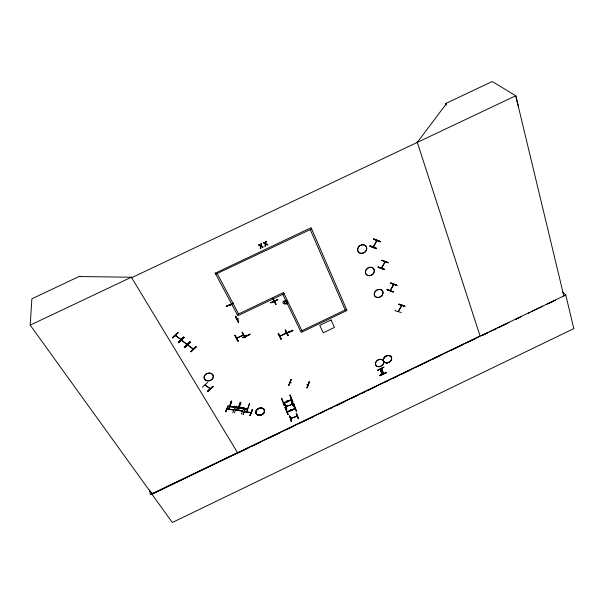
<?xml version="1.0" encoding="UTF-8"?>
<svg xmlns="http://www.w3.org/2000/svg" width="604" height="604" viewBox="0 0 604 604"><rect width="100%" height="100%" fill="white"/><g stroke="black" fill="none" stroke-linecap="round" stroke-linejoin="round"><path stroke-width="0.91" d="M230.388 305.518L230.018 304.892M373.166 247.074L373.4 246.122M381.554 267.104L381.766 267.187M384.499 262.385L384.333 262.151M417.137 141.849L480.052 335.99L151.929 493.989L30.2 325.141L31.876 298.814L79.902 276.111L79.917 276.549L131.362 277.221L131.664 277.704L515.756 95.749L518.262 105.866M390.101 290.599L393.491 284.529M390.66 290.131L390.531 289.754M393.234 285.111L393.068 284.869M393.861 284.582L390.35 290.675M398.64 310.637L398.799 311.022M382.498 374.148L380.414 369.097M181.019 339.561L175.228 335.514L176.058 335.711L175.696 335.915M381.532 371.43L382.015 371.135M382.241 371.558L381.652 371.853M180.966 339.486L175.477 335.288M181.366 340.414L182.023 340.452M186.251 344.121L186.13 343.774M186.998 344.34L186.319 343.601M192.767 348.886L193.469 349.059M205.013 385.292L205.662 385.284M205.722 385.412L205.647 385.126M236.64 338.172L237.297 337.84M210.381 388.787L205.194 385.027M242.74 335.303L243.503 334.941M274.412 301.675L273.68 302.06L273.431 301.577M279.773 336.126L280.618 335.96L279.901 336.028M280.498 336.05L280.415 335.499M285.76 333.257L286.507 332.902M286.606 333.098L285.888 333.476L285.647 332.993M259.101 244.643L260.785 245.737L260.973 243.752M260.218 248.267L260.883 248.176L261.064 246.228M263.782 242.415L265.466 243.51L265.662 241.524M264.892 246.047L265.564 245.956L265.745 244.008M260.309 248.455L260.581 246.017M261.154 246.417L262.717 247.308L263.269 247.051L261.275 245.949L261.555 243.472M264.982 246.236L265.262 243.797M265.836 244.197L267.391 245.088L267.942 244.824L265.956 243.722L266.243 241.245M291.196 421.184L289.648 415.899L291.566 421.056L291.196 421.199L291.566 421.056M281.124 338.769L280.86 339.116M281.139 338.972L278.353 333.416L281.215 338.98M285.851 406.5L285.866 406.122M286.53 406.484L286.326 405.948M238.119 341.071L235.069 335.28M238.731 321.932L238.421 322.325L235.401 316.488L235.688 316.141M235.688 316.345L238.701 322.166L235.764 316.353M235.371 316.519L238.421 322.325M231.626 401.267L228.773 409.202L231.272 401.237L228.773 409.202L231.672 401.418L231.241 401.222L231.672 401.418M373.212 246.923L376.775 240.52L376.692 241.29L376.209 241.026M376.956 240.754L373.385 247.157M237.304 319.123L238.006 318.791L237.372 319.373M233.642 407.451L234.042 406.235L234.714 406.311L234.314 407.534L233.642 407.451L234.08 406.281L234.654 406.349M243.533 335.175L236.768 338.081M238.429 407.194L230.018 406.243L238.474 407.345L240.437 402.294L237.893 410.229L237.493 410.048L238.323 407.519L229.928 406.703M237.538 410.199L240.422 402.302L237.916 410.237M187.821 345.065L193.416 349.014M240.905 402.747L238.376 410.667M376.315 248.153L376.247 248.689L369.89 246.251L369.958 245.715L376.39 248.327M376.247 248.682L369.89 246.206M378.187 266.742L378.119 267.285L384.333 269.588L384.401 269.052M384.333 269.58L378.119 267.232M387.036 289.354L386.968 289.89L393.03 292.072L393.083 291.596M243.291 407.677L242.891 408.893L243.555 408.968L243.956 407.753L243.291 407.677L243.895 407.791L243.518 408.923M385.073 261.894L381.585 268.116M192.668 348.81L193.227 349.188L187.904 345.178M249.309 403.721L246.734 411.618L249.641 403.759M210.298 388.682L204.952 385.156M210.328 388.659L209.633 388.621L209.966 388.395M273.62 301.796L274.548 301.434M401.871 305.677L398.217 311.475L401.705 305.465M291.188 379.629L288.667 385.488L291.06 379.418M290.773 382.309L290.652 382.83M290.803 382.551L290.199 382.74M228.04 406.001L225.866 411.8M228.116 406.047L225.556 411.815L228.01 405.828M227.663 408.885L227.036 409.127L227.791 408.931M227.67 409.165L227.738 408.681M307.859 385.005L307.126 384.907L307.934 384.801M307.7 385.05L307.081 384.423M309.316 381.985L307.157 387.866L309.354 382.007L308.901 381.751M233.793 410.086L233.038 409.973L233.748 409.806M234.858 406.854L235.303 407.141L232.759 412.826M236.662 407.081L234.458 412.864M235.779 410.108L242.431 411.067L235.794 410.056M236.383 410.41L236.368 409.92M241.713 411.233L241.615 410.712M243.457 408.093L243.903 408.387L241.358 414.065M245.013 411.694L244.416 411.626L244.854 411.973M244.28 411.853L250.924 412.547M250.245 415.635L252.472 409.882L249.882 415.59L252.042 409.618M243.133 414.525L245.322 408.795M373.778 246.591L373.619 246.206M383.525 361.207L383.563 361.207A4.371 3.428 -30 0 0 376.511 361.29A4.371 3.428 -30 0 0 378.821 366.779A4.371 3.428 -30 0 0 383.57 361.207L383.532 361.117M284.869 403.97L286.749 409.044M285.926 406.477L292.419 404.265M292.464 404.242L286.017 406.673M373.695 239.327L373.899 238.958L380.263 241.426L380.059 241.796L373.566 239.146M246.289 335.205L245.881 335.296L246.243 335.862M274.458 301.328L274.775 301.985L274.141 301.479M382.068 260.173L388.304 262.529L388.108 262.883L381.887 260.535L382.083 260.181M381.577 268.063L385.073 261.819M390.697 283.351L390.894 283.004L396.956 285.216L396.76 285.564L390.561 283.163M289.52 331.875L288.991 331.369L289.286 331.989M396.76 285.564L396.941 285.209L390.871 282.997M393.03 292.072L393.091 291.536M398.844 304.454L399.033 304.122L404.967 306.213L398.844 304.454L404.665 306.326M401.275 312.54L395.159 310.758L395.22 310.282M417.311 142.385L446.167 103.971L445.601 103.556L492.222 81.51L515.756 95.749L563.872 296.073M373.884 238.95L380.248 241.419M381.917 260.43L387.972 262.695M399.017 304.106L404.944 306.198M172.555 337.863L178.006 332.759M178.067 332.834L177.75 332.593L172.306 337.696L172.616 337.938L178.014 332.615M178.49 342.37L183.593 336.896M183.948 337.342L178.354 342.506L178.663 342.74L184.001 337.447M178.603 342.672L184.031 337.606M186.908 344.227L181.283 340.392M189.882 342.098L184.499 347.164L189.913 342.136L189.55 341.69M190.615 342.46L190.313 342.211L184.907 347.262L190.532 342.226M184.922 347.247L190.328 342.219M185.156 347.413L190.562 342.385M190.985 351.868L196.36 346.847L190.683 351.641L196.021 346.424M202.355 387.255L207.557 382.415M213.174 386.666L207.701 391.271L212.827 386.235M212.955 386.492L207.64 391.045M207.98 391.452L213.144 386.628M227.059 408.863L233.733 409.837M286.477 333.189L279.939 336.285M237.984 319.093L237.916 318.527M233.688 410.093L226.983 409.067M284.869 403.819L286.485 409.308M151.966 494.253L565.782 294.978L573.8 328.629L172.329 522.49L151.966 494.253L151.68 492.147M247.972 448.198L237.802 453.091L131.362 277.221M252.208 446.152L260.686 442.075M268.312 438.398L279.327 433.098M286.107 429.829L292.042 426.975M298.821 423.714L300.513 422.891M302.211 422.075L313.227 416.775M320.007 413.506L323.397 411.875M330.177 408.614L331.868 407.791M336.103 405.752L344.582 401.675M351.362 398.406L357.296 395.552M361.532 393.514L365.767 391.468M367.466 390.652L375.937 386.575M385.261 382.083L388.651 380.452M392.887 378.414L397.122 376.368M401.358 374.329L409.837 370.252M416.617 366.983L422.551 364.129M424.242 363.314L428.478 361.267M432.721 359.229L441.192 355.152M450.516 350.66L453.906 349.029M455.597 348.214L462.377 344.944M466.613 342.906L475.091 338.829M487.783 332.713L481.864 335.56L487.79 332.728M489.474 331.898L496.239 328.644M508.923 322.536L497.93 327.829L506.394 323.797M515.68 319.274L521.599 316.428M528.364 313.174L530.055 312.359M531.746 311.543L542.739 306.251M546.967 304.212L555.416 300.143M287.98 335.703L285.141 330.003L287.934 335.764L288.304 335.59L285.511 330.026L288.289 335.575M301.917 330.705L346.522 309.369M237.591 452.743L150.328 494.601L149.724 489.972M494.555 329.482L496.246 328.667M515.695 319.335L519.078 317.712M548.681 303.518L552.909 301.487M237.221 314.601L283.525 292.525L302.43 331.777M284.106 293.665L237.825 315.726L215.115 272.925M286.032 300.241C276.572 303.163 291.649 307.217 286.047 300.271M279.848 336.088L286.439 332.94M258.55 244.899L259.184 244.824M261.064 243.933L261.645 243.661M263.238 242.672L263.873 242.604M265.752 241.713L266.334 241.434M215.213 273.219L311.105 227.685L346.99 310.464L301.154 332.389L282.755 294.307M311.649 228.939L215.756 274.141M30.2 325.141L131.438 277.183M377.681 370.433L383.88 367.164L377.553 370.207M386.183 372.781L379.878 375.726L386.183 372.774L385.948 372.291M272.963 298.55L276.171 304.325L275.786 304.507L272.902 298.414M273.325 298.444L272.849 298.421M270.826 302.929L277.764 299.675M277.802 299.758L270.705 302.695L277.697 299.531M238.044 319.025L237.515 319.35M236.708 338.142L243.427 334.978M243.095 337.696L249.935 334.473L243.102 337.727L242.861 337.198M238.119 340.86L237.81 341.26L234.828 335.59L235.115 335.235M242.151 332.14L245.035 337.855L245.413 337.674L241.993 331.996M289.316 331.354L289.195 331.883M286.054 333.574L292.683 330.131M292.925 330.637L286.032 333.521L292.925 330.652M226.334 306.515L233.378 303.208M233.416 303.291L226.198 306.273L233.325 303.065M281.373 398.481L281.743 398.33L284.507 405.382L284.144 405.526L281.373 398.481L281.743 398.33M289.86 395.129C290.335 394.435 290.698 399.048 291.558 399.554L283.51 402.838M287.043 400.882L287.685 400.626L288.108 401.713L287.466 401.962L287.043 400.882L287.496 401.909M291.672 399.84L283.601 403.132L291.672 399.84L292.578 402.189L292.94 402.045L290.23 394.978M292.578 402.189L292.94 402.045M285.45 407.285L285.141 407.572L285.45 407.285L288.191 414.276L287.829 414.419L285.08 407.428L287.768 414.276L288.191 414.276M293.499 404.099L293.922 404.099L293.499 404.099L296.187 411.105L296.549 410.954L293.861 403.955M290.751 409.791L291.294 409.58L291.687 410.577M298.459 418.436L296.315 413.385L298.467 418.444L298.014 418.353M296.655 413.317L296.202 413.227M290.683 418.391L297.228 416.118L290.743 418.572M291.959 401.335L291.528 401.313L293.438 406.703L293.808 406.567L291.943 401.32M286.462 409.338L286.825 409.202L284.884 403.819M381.23 368.712L383.291 373.748M293.491 406.658L291.573 401.313M291.09 379.584L288.908 385.329M382.166 371.128L381.464 371.46M296.337 413.4L298.18 418.519M296.526 416.413L296.322 415.922M291.755 403.902L291.974 404.469L291.709 403.978M237.493 410.048L237.87 410.093M238.361 410.531L238.044 410.629M239.297 407.685L247.685 408.78L239.282 407.692M229.928 406.711L238.323 407.519M240.973 402.891L240.611 402.838M307.157 387.874L306.704 387.602M290.818 382.574L290.214 382.491L290.864 382.536M307.791 384.997L307.255 384.952M290.154 382.725L290.698 382.513M244.416 411.626L250.909 412.577M246.175 335.794L245.949 335.296M306.877 387.806L309.014 381.924M393.227 291.724L387.111 289.543L393.166 291.785M396.798 285.45L390.592 283.133M378.263 266.923L384.537 269.241M249.965 415.575L252.147 409.799M370.033 245.896L376.451 248.327M181.608 340.188L186.938 344.295M258.633 245.088L260.664 246.206M263.329 242.861L265.352 243.986M175.605 335.333L175.998 335.635M291.815 404.461L291.672 404.084M184.507 347.179L184.144 346.719M183.948 337.349L183.646 337.115L178.24 342.158M562.445 291.838L565.782 294.978M184.265 346.975L189.679 341.94M380.059 241.796L373.604 239.116M383.872 367.217L377.643 370.358M381.071 368.561L383.155 373.612M380.369 368.893L382.453 373.936M379.659 375.265L379.893 375.756M235.122 335.424L238.187 341.079M238.572 313.952L217.161 273.469M230.086 305.601L229.762 305.163M249.95 334.503L249.709 333.974M280.845 339.161L278.074 333.582L278.338 333.234M242.967 337.47L249.814 334.238M289.248 331.317L289.535 331.724M273.023 298.557L275.749 304.295M274.503 302.038L274.239 301.585M310.252 229.603L345.216 309.988M296.549 410.954L296.187 411.105M289.92 395.205L292.593 402.173M292.374 403.729L292.495 404.257L292.215 403.729M291.226 417.855L291.407 418.323M286.515 406.024L286.658 406.409M285.745 406.228L285.986 406.658M284.507 405.382L284.144 405.526M289.618 415.952L291.46 421.064M242.642 335.031L242.846 335.499M247.112 411.656L246.757 411.611M245.307 408.614L243.087 414.374M445.601 103.556L446.13 105.36M382.226 374.291L380.158 369.233L382.241 374.276M284.039 301.864L284.597 303.397L285.918 303.2L286.53 302.091L285.156 301.109L284.039 301.864M331.067 319.977L319.758 325.382L323.2 332.812L334.435 327.428L331.067 319.977M386.069 372.502L379.765 375.454L386.084 372.547M291.332 409.52L290.69 409.776L291.105 410.841L291.74 410.592L291.332 409.52M295.167 408.455L287.21 411.777L295.167 408.455M295.281 408.742L287.293 412.056L295.281 408.742M381.524 368.591L383.623 373.649L381.539 368.599M247.527 408.953L239.192 408.01L247.527 408.953M258.557 415.235A4.462 3.503 -19.9 0 0 264.507 410.652A4.462 3.503 -19.9 0 0 257.5 409.233A4.462 3.503 -19.9 0 0 258.557 415.235A4.447 3.488 -19.9 0 0 264.492 410.667A4.447 3.488 -19.9 0 0 257.515 409.255A4.447 3.488 -19.9 0 0 258.565 415.235M258.52 415.144A4.47 3.503 -19.9 0 0 264.484 410.554A4.439 3.481 -19.9 0 0 257.455 409.082A4.47 3.503 -19.9 0 0 258.52 415.144M264.484 410.554A4.47 3.503 -19.9 0 0 257.463 409.135A4.439 3.481 -19.9 0 0 258.512 415.061A4.439 3.481 -19.9 0 0 264.431 410.494M386.719 362.981A4.371 3.428 -30.7 0 0 391.483 357.409A4.371 3.428 -30.7 0 0 384.446 357.47A4.371 3.428 -30.7 0 0 386.719 362.981M386.658 362.913A4.402 3.443 -30.7 0 0 391.452 357.304A4.402 3.443 -30.7 0 0 384.37 357.372A4.402 3.443 -30.7 0 0 386.658 362.913A4.371 3.428 -30.7 0 0 391.392 357.251A4.371 3.428 -30.7 0 0 384.355 357.319A4.371 3.428 -30.7 0 0 386.62 362.83M378.731 366.628A4.371 3.428 -30 0 0 383.48 361.056A4.371 3.428 -30 0 0 376.42 361.132A4.371 3.428 -30 0 0 378.731 366.628M361.328 253.386A4.794 4.085 -35.7 0 0 366.477 247.013A4.794 4.085 -35.7 0 0 358.708 246.757A4.802 4.092 -35.7 0 0 361.328 253.401A4.802 4.092 -35.7 0 0 366.492 247.021A4.802 4.092 -35.7 0 0 358.708 246.757A4.794 4.085 -35.7 0 0 361.328 253.386M369.029 275.711A4.704 3.934 -34.5 0 0 374.11 269.512A4.704 3.934 -34.5 0 0 366.507 269.324A4.704 3.934 -34.5 0 0 369.029 275.711A4.726 3.956 -34.5 0 0 374.08 269.414A4.726 3.956 -34.5 0 0 366.432 269.225A4.726 3.956 -34.5 0 0 368.969 275.651M377.81 297.553A4.613 3.79 -33.6 0 0 382.815 291.521A4.613 3.79 -33.6 0 0 375.378 291.4A4.613 3.79 -33.6 0 0 377.81 297.553M377.749 297.493A4.643 3.813 -33.6 0 0 382.785 291.422A4.643 3.813 -33.6 0 0 375.303 291.302A4.643 3.813 -33.6 0 0 377.749 297.493M207.112 380.747A4.704 3.813 -15.7 0 0 213.287 375.899A4.704 3.813 -15.7 0 0 205.738 374.269A4.704 3.813 -15.7 0 0 207.104 380.739A4.704 3.813 -15.7 0 0 213.287 375.892A4.704 3.813 -15.7 0 0 205.738 374.276A4.704 3.813 -15.7 0 0 207.112 380.747"/></g></svg>
